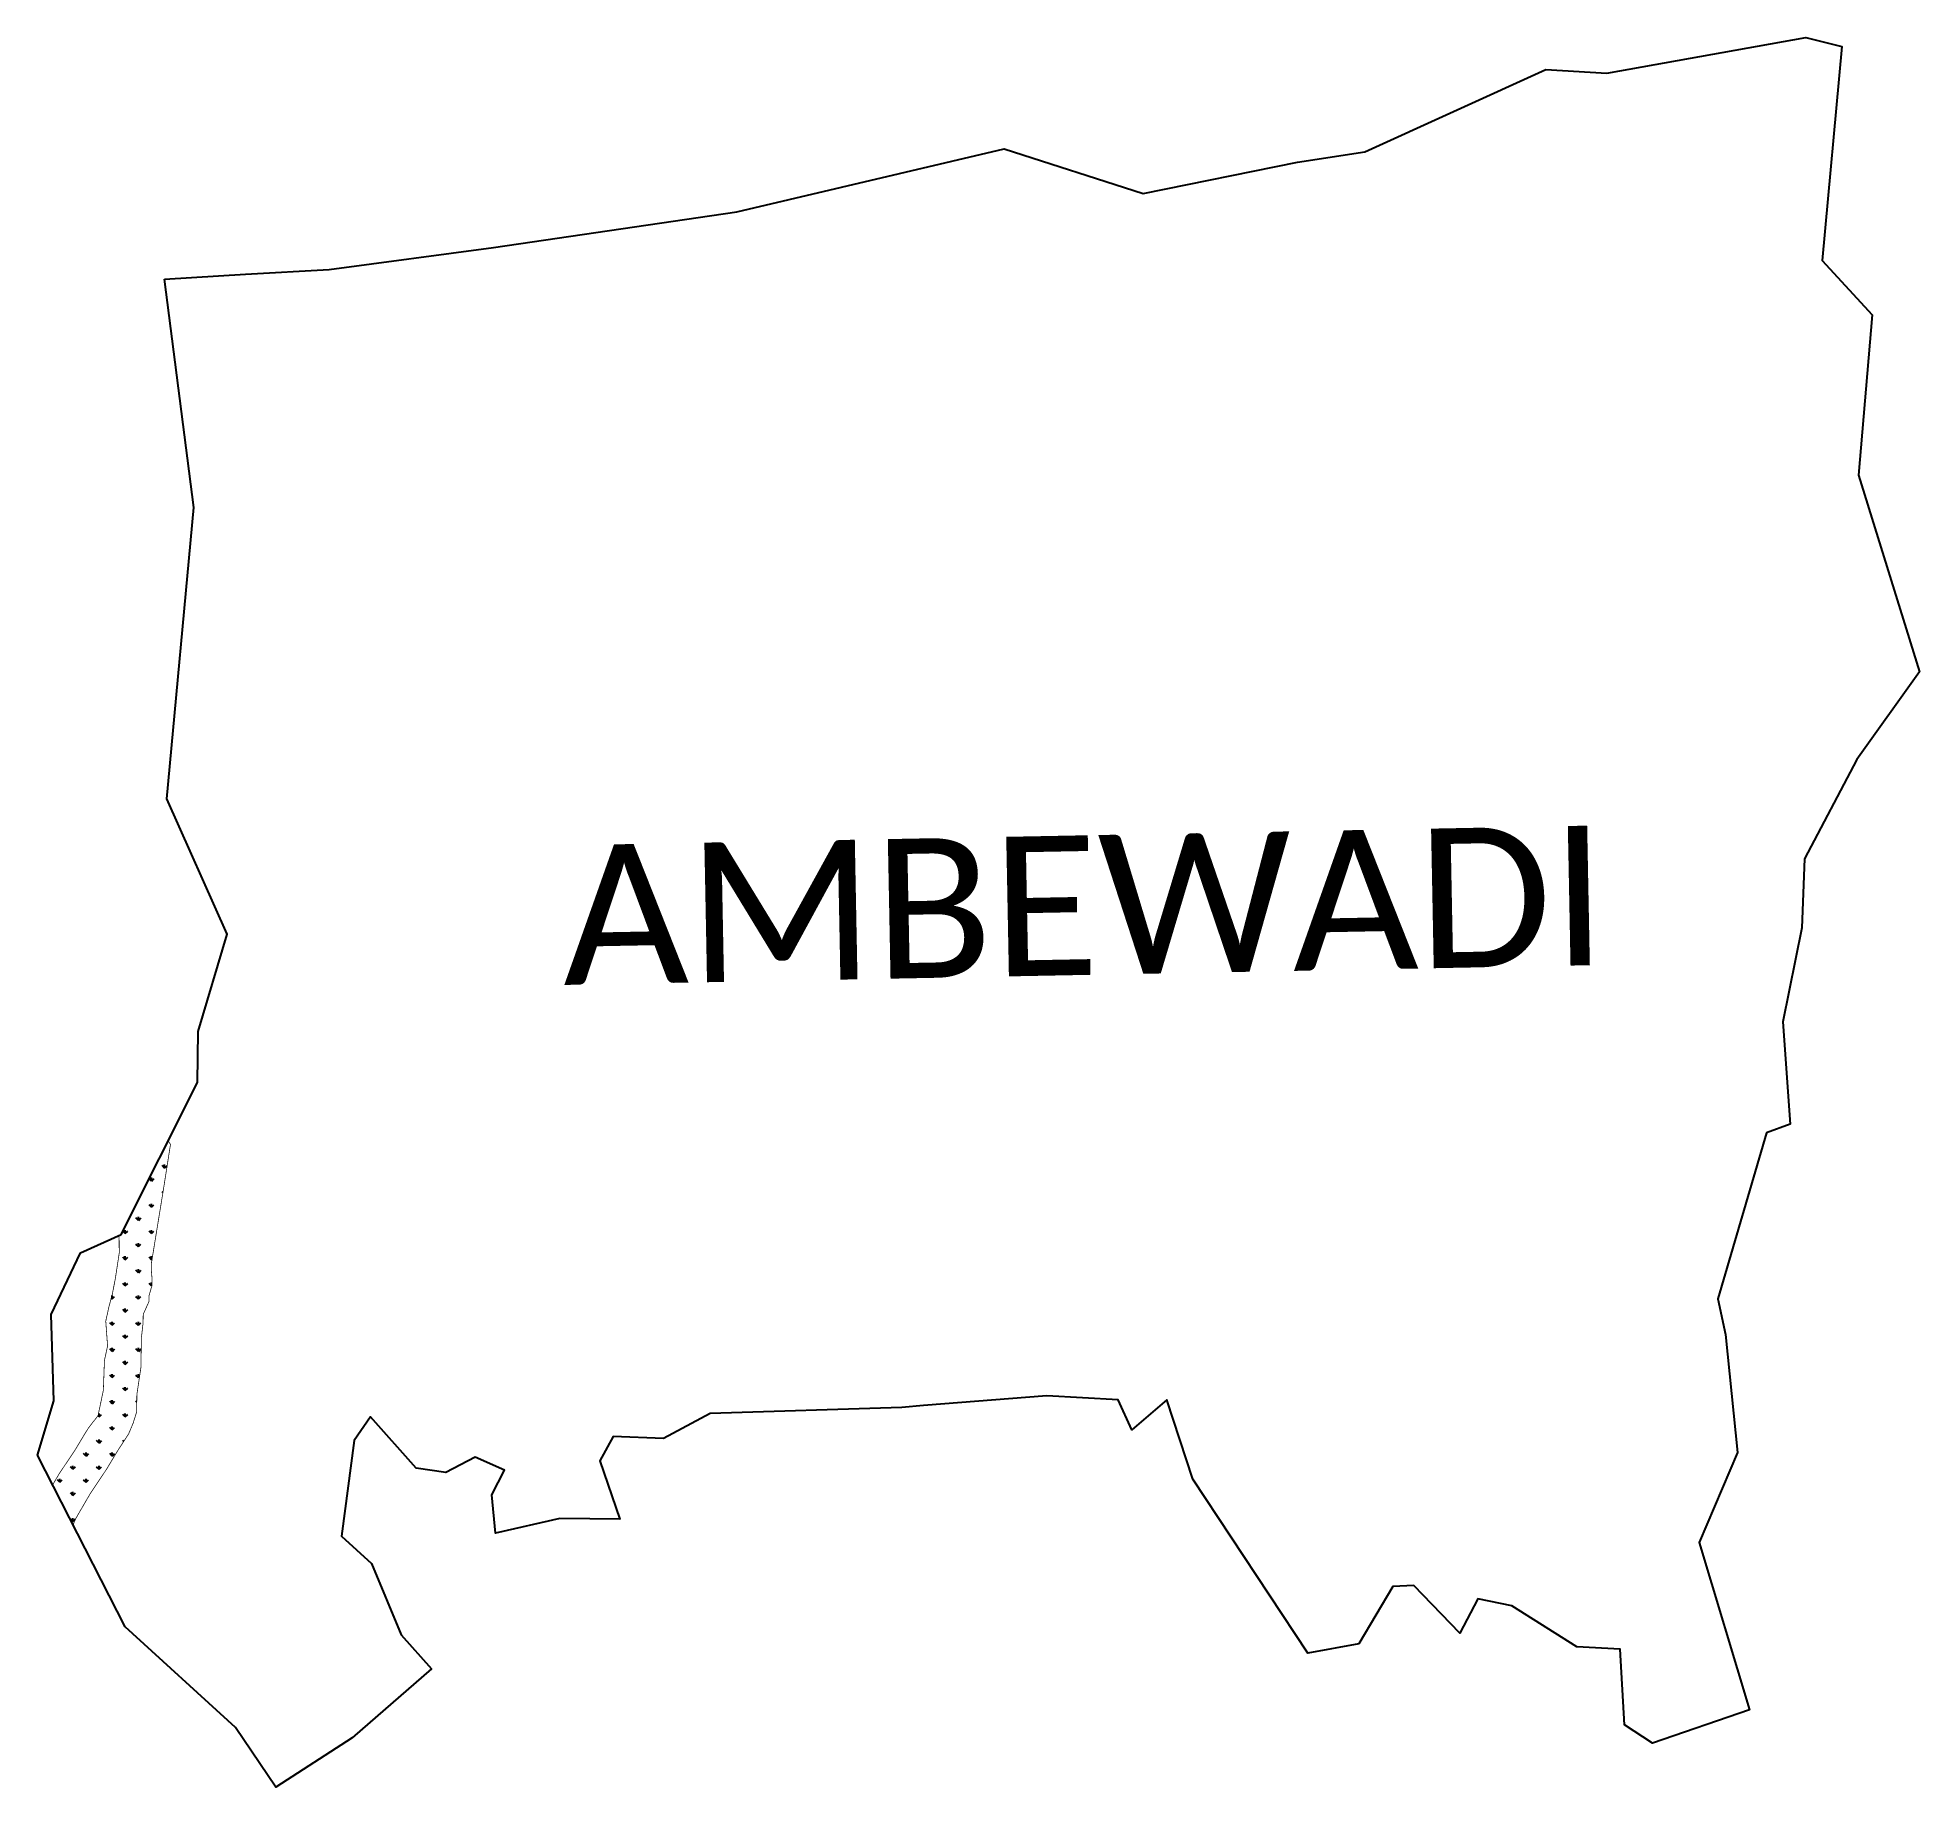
# Model space of a CAD drawing. Header units: metres. Extents: x 260774 to 263356, y 2215208 to 2217608.
import ezdxf

# ---------------------------------------------------------------- set-up
doc = ezdxf.new("R2010")
doc.units = ezdxf.units.M
doc.layers.add('MANGROOVES BUFFER ZONE', color=120, linetype='Continuous')
doc.layers.add('VILLAGE NAME', color=250, linetype='Continuous')

msp = doc.modelspace()

# ---------------------------------------------------------------- hatches: boundary and pattern name
at = {"layer": 'MANGROOVES BUFFER ZONE'}
h = msp.add_hatch(dxfattribs=at)
h.set_pattern_fill('GRASS', color=256)
h.paths.add_polyline_path([(260865.8, 2215794), (260864.3, 2215752.9), (260857, 2215718.1), (260844.6, 2215702.3), (260839.6, 2215694.6), (260825.5, 2215671), (260803.4, 2215638), (260794.9, 2215623.4), (260823.1, 2215568.3), (260825.3, 2215575.1), (260846.3, 2215611.2), (260868.2, 2215643.9), (260882.5, 2215667.8), (260899, 2215693.2), (260905.1, 2215707.6), (260910, 2215723.4), (260910.3, 2215747.2), (260915.9, 2215784.6), (260916.4, 2215824.2), (260918.8, 2215845.2), (260919, 2215857.1), (260926.8, 2215874.5), (260926.9, 2215882.4), (260931.2, 2215897.5), (260931, 2215907.4), (260930.2, 2215916.8), (260930.1, 2215926.4), (260947.2, 2216031.4), (260956.4, 2216090.2), (260953.3, 2216095.1), (260888.8, 2215966.8), (260885.9, 2215965.5), (260886.1, 2215941.2), (260880.6, 2215905.2), (260876.3, 2215883.5), (260871.9, 2215867.4), (260867.6, 2215847.7), (260870.1, 2215813.7)])

# ---------------------------------------------------------------- linework, layer by layer
at = {"color": 3}
msp.add_lwpolyline([(260948.3, 2217276.7), (261059.4, 2217283.6), (261174.2, 2217290.4), (261399.7, 2217320.3), (261733.6, 2217369.1), (262100.1, 2217455.5), (262290.7, 2217394.5), (262502.8, 2217437.6), (262595, 2217451.5), (262843.1, 2217564.3), (262927, 2217559.4), (263200.2, 2217608.2), (263249.2, 2217596.2), (263222.4, 2217302.5), (263291, 2217228), (263272.3, 2217008), (263355.8, 2216738.4), (263270, 2216618.3), (263198.4, 2216482.1), (263194.7, 2216387.2), (263168.5, 2216258.3), (263178.5, 2216118), (263146, 2216106.1), (263079.4, 2215878.5), (263090, 2215829.7), (263106.1, 2215667.7), (263053.7, 2215544), (263122.7, 2215314.7), (262989.7, 2215269), (262951.3, 2215294.2), (262945.1, 2215397.7), (262885.8, 2215401.1), (262796.7, 2215457.3), (262750, 2215467.1), (262725.2, 2215419.8), (262662.2, 2215485.1), (262633.6, 2215483.9), (262586.9, 2215405.3), (262516.7, 2215392.4), (262359.1, 2215631.1), (262323.4, 2215739.8), (262275.3, 2215698.8), (262256.6, 2215739.8), (262158.6, 2215745.4), (261989.5, 2215731.9), (261959.6, 2215729.5), (261696.6, 2215721), (261632.6, 2215686.9), (261563.6, 2215689.4), (261545.6, 2215656.4), (261572.7, 2215576.3), (261490.5, 2215577), (261402.5, 2215557), (261397.1, 2215609.6), (261414.5, 2215643.3), (261374.2, 2215661.3), (261334.1, 2215640), (261293.4, 2215646.3), (261230.7, 2215716.4), (261208.5, 2215684), (261191.1, 2215552.9), (261232.3, 2215515.5), (261272.8, 2215417.7), (261314.5, 2215370.8), (261205.5, 2215276.5), (261101, 2215208.4), (261045.5, 2215290.6), (260894.4, 2215428.7), (260774.1, 2215664), (260796.5, 2215738.4), (260792.6, 2215857), (260832.8, 2215941.4), (260888.8, 2215966.8), (260993.6, 2216175.2), (260994.2, 2216245.2), (261034.1, 2216378.7), (260951.6, 2216564.1), (260988.4, 2216963.9), (260948.3, 2217276.7)], dxfattribs=at)
at = {"layer": 'MANGROOVES BUFFER ZONE', "const_width": 1}
for points in [[(260823.1, 2215568.3), (260825.3, 2215575.1), (260846.3, 2215611.2), (260868.2, 2215643.9), (260882.5, 2215667.8), (260899, 2215693.2), (260905.1, 2215707.6), (260910, 2215723.4), (260910.3, 2215747.2), (260915.9, 2215784.6), (260916.4, 2215824.2), (260918.8, 2215845.2), (260919, 2215857.1), (260926.8, 2215874.5), (260926.9, 2215882.4), (260931.2, 2215897.5), (260931.2, 2215897.5), (260931.2, 2215897.5), (260931.2, 2215897.5), (260931, 2215907.4), (260931, 2215907.4), (260931, 2215907.4), (260931, 2215907.4), (260930.2, 2215916.8), (260930.2, 2215916.8), (260930.2, 2215916.8), (260930.2, 2215916.8), (260930.1, 2215926.4), (260947.2, 2216031.4), (260956.4, 2216090.2), (260953.3, 2216095.1)], [(260794.9, 2215623.4), (260803.4, 2215638), (260825.5, 2215671), (260839.6, 2215694.6), (260844.6, 2215702.3), (260857, 2215718.1), (260864.3, 2215752.9), (260865.8, 2215794), (260870.1, 2215813.7), (260867.6, 2215847.7), (260871.9, 2215867.4), (260876.3, 2215883.5), (260880.6, 2215905.2), (260880.6, 2215905.2), (260886.1, 2215941.2), (260886.1, 2215941.2), (260886.1, 2215941.2), (260886.1, 2215941.2), (260885.9, 2215965.5)]]:
    msp.add_lwpolyline(points, dxfattribs=at)

# ---------------------------------------------------------------- texts
at = {"layer": 'VILLAGE NAME', "insert": (261491.9, 2216500.3), "char_height": 191.456, "attachment_point": 1, "rotation": 1.1028}
msp.add_mtext_dynamic_manual_height_columns('{\\fCalibri|b0|i0|c0|p34;AMBEWADI}', width=161.46, gutter_width=957.3, heights=[0], dxfattribs=at)

doc.saveas('drawing.dxf')
